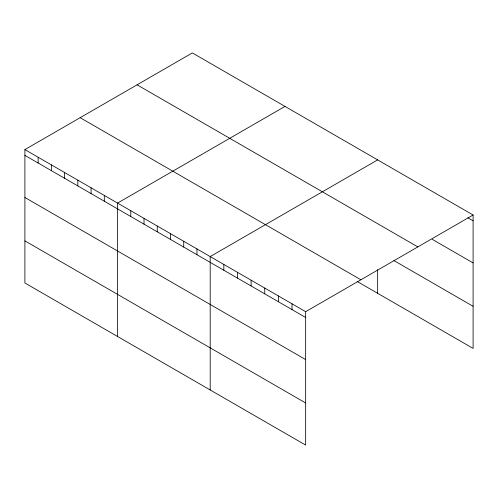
<?xml version="1.0" encoding="UTF-8"?>
<svg xmlns="http://www.w3.org/2000/svg" width="498" height="498" viewBox="0 0 498 498"><rect width="100%" height="100%" fill="white"/><g stroke="black" fill="none" stroke-linecap="round" stroke-linejoin="round"><path stroke-width="0.75" d="M24.9 149.593L305.654 311.686L305.654 445.081L24.9 282.995L24.9 149.593L192.346 52.919L473.1 215.005L473.1 348.407L357.128 281.451M284.999 106.41L117.547 203.084L117.547 336.48M377.646 159.895L210.193 256.576L210.193 389.971M305.654 311.686L473.1 215.005M467.902 217.794L473.1 220.795M432.189 239.289L473.1 262.907M137.093 84.822L417.841 246.908M393.881 260.554L473.1 306.295M80.159 117.69L360.907 279.783M24.9 155.382L305.654 317.469M24.9 197.494L305.654 359.581M24.9 240.883L305.654 402.969M377.646 269.561L377.646 293.297M292.015 303.811L292.015 309.6M278.376 295.937L278.376 301.726M264.743 288.068L264.743 293.851M251.104 280.193L251.104 285.976M237.471 272.319L237.471 278.108M223.832 264.444L223.832 270.233M196.959 248.932L196.959 254.721M183.725 241.293L183.725 247.076M170.49 233.649L170.49 239.438M157.256 226.005L157.256 231.794M144.022 218.367L144.022 224.156M130.781 210.722L130.781 216.512M104.312 195.44L104.312 201.229M91.078 187.802L91.078 193.585M77.844 180.158L77.844 185.947M64.609 172.52L64.609 178.303M51.369 164.875L51.369 170.665M38.134 157.237L38.134 163.02"/></g></svg>
